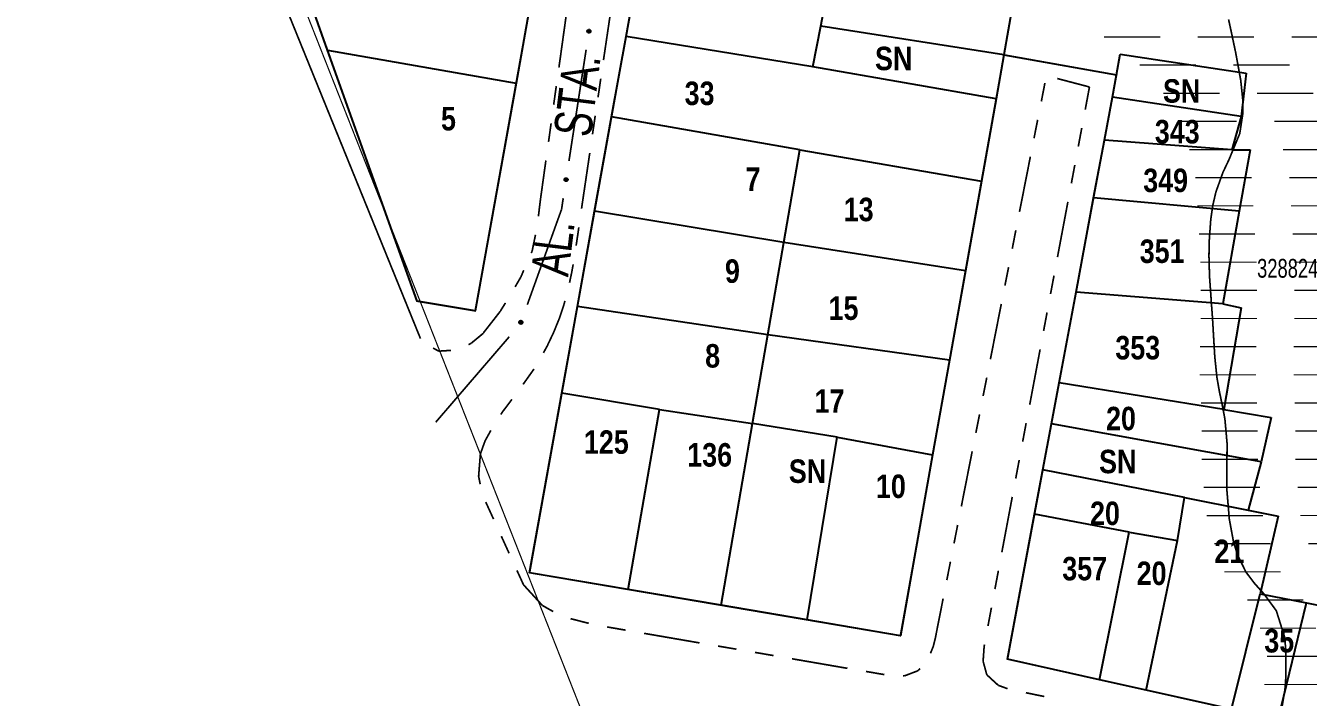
# Model space of a CAD drawing. Extents: x 204381 to 207261, y 4847713 to 4851061.
# Drawn here: x 204381.7 to 204518.5, y 4850761.1 to 4850832.7 of the extents above; entities that cross this region are included whole.
import ezdxf
from ezdxf.enums import TextEntityAlignment as Align

# ---------------------------------------------------------------- set-up
doc = ezdxf.new("R2010")
doc.units = 0
doc.header["$LTSCALE"] = 1.5
doc.header["$MEASUREMENT"] = 0
doc.linetypes.add('PHANTOMX2', pattern=[5, 2.5, -0.5, 0.5, -0.5, 0.5, -0.5])
doc.linetypes.add('TRACO_25', pattern=[8, 3, -1, 1, -1, 1, -1])
for name, color, linetype in [('CD-MALHA-LOTES', 40, 'CONTINUOUS'), ('CD_TXT_QUADRA', 7, 'CONTINUOUS'), ('HD-AREA-SUJ-INUND', 170, 'CONTINUOUS'), ('HD-CURSO-PERENE', 170, 'CONTINUOUS'), ('LM-LIM-SETOR-FISCAL', 7, 'CONTINUOUS'), ('RU-QUADRAS', 210, 'CONTINUOUS'), ('SV-EIXO-RUA-N-PAV', 6, 'CONTINUOUS'), ('SV-RUA-NAO-PAV-S-GUIA-C-GUIA', 7, 'PHANTOMX2'), ('SV-RUA-PAVIM-S-GUIA-C-GUIA', 7, 'CONTINUOUS'), ('SV-TXT-RUA-PAV-S-GUIA-C-GUIA', 7, 'CONTINUOUS'), ('Th_NmrPort', 7, 'CONTINUOUS')]:
    doc.layers.add(name, color=color, linetype=linetype)
doc.styles.add('ARIAL', font='ARIAL.TTF')
doc.styles.get("Standard").update_dxf_attribs({"font": 'swisscbo.ttf'})
doc.linetypes.add('Limite', pattern='A,20,-3,[130,ltypeshp.shx,S=6.35,R=0,X=0,Y=0],-3,20', length=46)

# ---------------------------------------------------------------- blocks, each defined once
blk = doc.blocks.new('*X0')
at = {"layer": 'HD-AREA-SUJ-INUND', "const_width": 0.13}
for points in [[(204491.175957, 4850864.480925), (204493.175957, 4850864.4815)], [(204493.175957, 4850864.4815), (204493.596266, 4850864.480949)], [(204488.130566, 4850861.480861), (204494.130566, 4850861.481743)], [(204481.803516, 4850858.480765), (204487.803516, 4850858.481386)], [(204491.803516, 4850858.4818), (204497.803516, 4850858.482421)], [(204481.398749, 4850855.480728), (204487.398749, 4850855.4813)], [(204491.398749, 4850855.481681), (204497.398749, 4850855.482253)], [(204501.398749, 4850855.482634), (204503.398749, 4850855.482825)], [(204503.398749, 4850855.482825), (204503.64894, 4850855.48095)], [(204482.124904, 4850852.480702), (204488.124904, 4850852.481237)], [(204492.124904, 4850852.481594), (204498.124904, 4850852.482129)], [(204502.124904, 4850852.482486), (204507.124904, 4850852.482932)], [(204507.124904, 4850852.482932), (204507.571569, 4850852.480957)], [(204483.65965, 4850849.480684), (204489.65965, 4850849.481158)], [(204493.65965, 4850849.481474), (204499.65965, 4850849.481948)], [(204503.65965, 4850849.482264), (204509.65965, 4850849.482738)], [(204513.65965, 4850849.483054), (204515.65965, 4850849.483212)], [(204515.65965, 4850849.483212), (204516.25052, 4850849.48101)], [(204487.351461, 4850846.480688), (204493.351461, 4850846.481139)], [(204497.351461, 4850846.481439), (204503.351461, 4850846.481889)], [(204507.35146, 4850846.48219), (204513.35146, 4850846.48264)], [(204517.35146, 4850846.482941), (204523.35146, 4850846.483391)], [(204488.416343, 4850843.480666), (204494.416343, 4850843.481087)], [(204498.416343, 4850843.481367), (204504.416343, 4850843.481788)], [(204508.416343, 4850843.482068), (204514.416343, 4850843.482489)], [(204518.416343, 4850843.48277), (204524.416343, 4850843.48319)], [(204528.416343, 4850843.483471), (204529.416343, 4850843.483541)], [(204529.416343, 4850843.483541), (204529.930136, 4850843.481081)], [(204489.1863, 4850840.480641), (204495.1863, 4850840.481049)], [(204499.1863, 4850840.481321), (204505.1863, 4850840.481729)], [(204509.1863, 4850840.482001), (204515.1863, 4850840.482409)], [(204519.1863, 4850840.482681), (204525.1863, 4850840.483089)], [(204529.1863, 4850840.483361), (204533.1863, 4850840.483633)], [(204533.1863, 4850840.483633), (204533.373127, 4850840.481083)], [(204489.795773, 4850837.480614), (204495.795773, 4850837.481017)], [(204499.795773, 4850837.481286), (204505.795773, 4850837.481689)], [(204509.795773, 4850837.481957), (204515.795773, 4850837.482361)], [(204519.795773, 4850837.482629), (204525.795773, 4850837.483032)], [(204529.795773, 4850837.483301), (204534.795773, 4850837.483637)], [(204534.795773, 4850837.483637), (204535.109583, 4850837.481067)], [(204492.225358, 4850834.480605), (204498.225358, 4850834.48102)], [(204502.225358, 4850834.481296), (204508.225358, 4850834.481711)], [(204512.225358, 4850834.481988), (204518.225358, 4850834.482402)], [(204522.225358, 4850834.482679), (204528.225358, 4850834.483094)], [(204532.225358, 4850834.48337), (204534.225358, 4850834.483508)], [(204534.225358, 4850834.483508), (204534.976119, 4850834.481033)], [(204496.692234, 4850831.480617), (204502.692234, 4850831.481057)], [(204506.692234, 4850831.48135), (204512.692234, 4850831.481791)], [(204516.692234, 4850831.482084), (204522.692234, 4850831.482524)], [(204526.692234, 4850831.482818), (204532.692234, 4850831.483258)], [(204500.486963, 4850828.480622), (204506.486963, 4850828.481091)], [(204510.486963, 4850828.481403), (204516.486963, 4850828.481873)], [(204520.486963, 4850828.482185), (204526.486963, 4850828.482654)], [(204530.486963, 4850828.482967), (204533.486963, 4850828.483202)], [(204533.486963, 4850828.483202), (204533.751567, 4850828.480954)], [(204503.012534, 4850825.480614), (204509.012534, 4850825.481104)], [(204513.012534, 4850825.48143), (204519.012534, 4850825.48192)], [(204523.012534, 4850825.482247), (204529.012534, 4850825.482737)], [(204533.012534, 4850825.483063), (204533.467481, 4850825.480918)], [(204504.850617, 4850822.480599), (204510.850617, 4850822.481104)], [(204514.850617, 4850822.48144), (204520.850617, 4850822.481945)], [(204524.850617, 4850822.482281), (204530.850617, 4850822.482786)], [(204505.774044, 4850819.480576), (204511.774044, 4850819.481072)], [(204515.774044, 4850819.481403), (204521.774044, 4850819.4819)], [(204525.774044, 4850819.482231), (204531.774043, 4850819.482728)], [(204506.434309, 4850816.480549), (204512.434309, 4850816.481032)], [(204516.434309, 4850816.481353), (204522.434309, 4850816.481836)], [(204526.434309, 4850816.482158), (204532.434309, 4850816.48264)], [(204536.434309, 4850816.482962), (204537.434309, 4850816.483043)], [(204537.434309, 4850816.483043), (204537.83336, 4850816.480863)], [(204506.62543, 4850813.480518), (204512.62543, 4850813.480978)], [(204516.62543, 4850813.481284), (204522.62543, 4850813.481744)], [(204526.62543, 4850813.482051), (204532.62543, 4850813.482511)], [(204536.62543, 4850813.482817), (204540.62543, 4850813.483124)], [(204540.62543, 4850813.483124), (204541.266194, 4850813.480864)], [(204506.802821, 4850810.480487), (204512.802821, 4850810.480904)], [(204516.802821, 4850810.481182), (204522.802821, 4850810.481599)], [(204526.802821, 4850810.481877), (204532.802821, 4850810.482294)], [(204536.802821, 4850810.482572), (204542.802821, 4850810.482989)], [(204546.802821, 4850810.483267), (204548.802821, 4850810.483406)], [(204548.802821, 4850810.483406), (204549.083589, 4850810.48091)], [(204506.971428, 4850807.480456), (204512.971428, 4850807.480849)], [(204516.971428, 4850807.481111), (204522.971428, 4850807.481505)], [(204526.971428, 4850807.481767), (204532.971428, 4850807.48216)], [(204536.971428, 4850807.482422), (204542.971428, 4850807.482816)], [(204546.971428, 4850807.483078), (204552.971428, 4850807.483471)], [(204506.99, 4850804.480423), (204512.99, 4850804.480811)], [(204516.99, 4850804.48107), (204522.99, 4850804.481459)], [(204526.99, 4850804.481718), (204532.99, 4850804.482106)], [(204536.99, 4850804.482365), (204542.99, 4850804.482753)], [(204546.99, 4850804.483012), (204552.99, 4850804.483401)], [(204506.988527, 4850801.48039), (204512.988527, 4850801.480776)], [(204516.988527, 4850801.481033), (204522.988527, 4850801.481419)], [(204526.988527, 4850801.481677), (204532.988527, 4850801.482063)], [(204536.988527, 4850801.48232), (204542.988527, 4850801.482706)], [(204546.988527, 4850801.482964), (204552.988527, 4850801.48335)], [(204506.914381, 4850798.480356), (204512.914381, 4850798.480743)], [(204516.914381, 4850798.481001), (204522.914381, 4850798.481389)], [(204526.914381, 4850798.481647), (204532.914381, 4850798.482034)], [(204536.914381, 4850798.482292), (204542.914381, 4850798.482679)], [(204546.914381, 4850798.482938), (204552.914381, 4850798.483325)], [(204506.892519, 4850795.480323), (204512.892519, 4850795.480717)], [(204516.892519, 4850795.480979), (204522.892519, 4850795.481373)], [(204526.892519, 4850795.481636), (204532.892519, 4850795.48203)], [(204536.892519, 4850795.482292), (204542.892519, 4850795.482686)], [(204546.892519, 4850795.482949), (204552.892519, 4850795.483343)], [(204507.014517, 4850792.480291), (204513.014517, 4850792.480693)], [(204517.014517, 4850792.480962), (204523.014517, 4850792.481364)], [(204527.014517, 4850792.481632), (204533.014517, 4850792.482035)], [(204537.014517, 4850792.482303), (204543.014517, 4850792.482706)], [(204547.014517, 4850792.482974), (204552.014517, 4850792.483309)], [(204552.014517, 4850792.483309), (204552.476445, 4850792.480746)], [(204507.087941, 4850789.480259), (204513.087941, 4850789.480664)], [(204517.087941, 4850789.480935), (204523.087941, 4850789.48134)], [(204527.087941, 4850789.481611), (204533.087941, 4850789.482016)], [(204537.087941, 4850789.482287), (204543.087941, 4850789.482692)], [(204547.087941, 4850789.482963), (204551.087941, 4850789.483233)], [(204551.087941, 4850789.483233), (204551.830192, 4850789.480706)], [(204507.105084, 4850786.480226), (204513.105084, 4850786.480631)], [(204517.105084, 4850786.480902), (204523.105084, 4850786.481307)], [(204527.105084, 4850786.481578), (204533.105084, 4850786.481983)], [(204537.105084, 4850786.482254), (204543.105084, 4850786.482659)], [(204547.105084, 4850786.48293), (204551.105084, 4850786.4832)], [(204551.105084, 4850786.4832), (204551.849881, 4850786.480673)], [(204507.327476, 4850783.480195), (204513.327476, 4850783.480599)], [(204517.327476, 4850783.480869), (204523.327476, 4850783.481273)], [(204527.327476, 4850783.481543), (204533.327476, 4850783.481947)], [(204537.327476, 4850783.482216), (204543.327476, 4850783.482621)], [(204547.327476, 4850783.48289), (204552.327476, 4850783.483227)], [(204552.327476, 4850783.483227), (204552.379298, 4850783.480646)], [(204507.632379, 4850780.480165), (204513.632379, 4850780.480567)], [(204517.632379, 4850780.480835), (204523.632379, 4850780.481237)], [(204527.632379, 4850780.481504), (204533.632379, 4850780.481906)], [(204537.632379, 4850780.482174), (204543.632379, 4850780.482576)], [(204547.632379, 4850780.482844), (204552.632379, 4850780.483179)], [(204552.632379, 4850780.483179), (204553.250406, 4850780.480621)], [(204508.458958, 4850777.48014), (204514.458958, 4850777.480542)], [(204518.458958, 4850777.48081), (204524.458958, 4850777.481212)], [(204528.458958, 4850777.48148), (204534.458958, 4850777.481882)], [(204538.458958, 4850777.48215), (204544.458958, 4850777.482551)], [(204548.458958, 4850777.482819), (204553.458958, 4850777.483154)], [(204553.458958, 4850777.483154), (204554.065517, 4850777.480596)], [(204509.527277, 4850774.480118), (204515.527277, 4850774.480527)], [(204519.527277, 4850774.480799), (204525.527277, 4850774.481208)], [(204529.527277, 4850774.48148), (204535.527277, 4850774.481889)], [(204539.527277, 4850774.482161), (204545.527277, 4850774.48257)], [(204549.527277, 4850774.482842), (204553.527276, 4850774.483114)], [(204553.527276, 4850774.483114), (204553.60439, 4850774.480559)], [(204511.957941, 4850771.480109), (204517.957941, 4850771.480544)], [(204521.957941, 4850771.480834), (204527.957941, 4850771.481269)], [(204531.957941, 4850771.481559), (204537.957941, 4850771.481994)], [(204541.95794, 4850771.482284), (204547.95794, 4850771.482719)], [(204513.305201, 4850768.48009), (204519.305201, 4850768.480663)], [(204523.305201, 4850768.481046), (204529.305201, 4850768.481619)], [(204533.305201, 4850768.482002), (204535.305201, 4850768.482193)], [(204535.305201, 4850768.482193), (204535.431367, 4850768.480311)], [(204514.084144, 4850765.480065), (204520.084144, 4850765.480695)], [(204524.084143, 4850765.481115), (204530.084143, 4850765.481745)], [(204513.771436, 4850762.480029), (204519.771436, 4850762.480698)], [(204523.771436, 4850762.481144), (204529.771436, 4850762.481814)], [(204513.414843, 4850759.479992), (204519.414843, 4850759.480696)], [(204523.414843, 4850759.481166), (204527.414843, 4850759.481636)], [(204527.414843, 4850759.481636), (204528.028048, 4850759.480138)], [(204512.66328, 4850756.479951), (204518.66328, 4850756.480687)], [(204522.66328, 4850756.481178), (204525.66328, 4850756.481546)], [(204525.66328, 4850756.481546), (204526.045747, 4850756.480085)]]:
    blk.add_lwpolyline(points, dxfattribs=at)

msp = doc.modelspace()

# ---------------------------------------------------------------- linework, layer by layer
at = {"layer": 'CD-MALHA-LOTES', "linetype": 'Continuous', "flags": 128}
for points in [[(204445.74, 4850831.54), (204447.35, 4850840.48)], [(204413.92, 4850830.08), (204410.91, 4850838.51)], [(204466.49, 4850832.63), (204467.43, 4850837.55)], [(204486.95, 4850834.83), (204486.02, 4850829.57)], [(204435.45, 4850834.57), (204434.01, 4850826.56)], [(204465.64, 4850828.3), (204466.49, 4850832.63)], [(204486.02, 4850829.57), (204466.49, 4850832.63)], [(204444.2, 4850822.97), (204445.74, 4850831.54)], [(204465.64, 4850828.3), (204445.74, 4850831.54)], [(204413.92, 4850830.08), (204434.01, 4850826.56)], [(204423.46, 4850803.32), (204413.92, 4850830.08)], [(204486.02, 4850829.57), (204485.18, 4850824.87)], [(204498.01, 4850827.43), (204498.42, 4850829.66)], [(204498.42, 4850829.66), (204511.84, 4850827.62)], [(204485.18, 4850824.87), (204465.64, 4850828.3)], [(204497.58, 4850825.05), (204498.01, 4850827.43)], [(204511.84, 4850827.62), (204511.3, 4850823.01)], [(204434.01, 4850826.56), (204429.65, 4850802.29)], [(204485.18, 4850824.87), (204483.62, 4850816.13)], [(204496.73, 4850820.5), (204497.58, 4850825.05)], [(204511.3, 4850823.01), (204497.58, 4850825.05)], [(204442.39, 4850812.9), (204444.2, 4850822.97)], [(204464.28, 4850819.47), (204444.2, 4850822.97)], [(204511.3, 4850823.01), (204510.33, 4850819.47)], [(204495.58, 4850814.33), (204496.73, 4850820.5)], [(204510.33, 4850819.47), (204496.73, 4850820.5)], [(204462.57, 4850809.57), (204464.28, 4850819.47)], [(204464.28, 4850819.47), (204483.62, 4850816.13)], [(204510.33, 4850819.47), (204512.27, 4850819.47)], [(204512.27, 4850819.47), (204511.09, 4850812.92)], [(204483.62, 4850816.13), (204481.91, 4850806.55)], [(204493.71, 4850804.29), (204495.58, 4850814.33)], [(204511.09, 4850812.92), (204495.58, 4850814.33)], [(204440.57, 4850802.77), (204442.39, 4850812.9)], [(204462.57, 4850809.57), (204442.39, 4850812.9)], [(204511.09, 4850812.92), (204509.37, 4850803.05)], [(204460.86, 4850799.73), (204462.57, 4850809.57)], [(204481.91, 4850806.55), (204462.57, 4850809.57)], [(204481.91, 4850806.55), (204480.22, 4850797.03)], [(204491.9, 4850794.63), (204493.71, 4850804.29)], [(204509.37, 4850803.05), (204493.71, 4850804.29)], [(204429.65, 4850802.29), (204423.46, 4850803.32)], [(204438.9, 4850793.51), (204440.57, 4850802.77)], [(204460.86, 4850799.73), (204440.57, 4850802.77)], [(204509.37, 4850803.05), (204511.3, 4850802.62)], [(204511.3, 4850802.62), (204509.48, 4850791.79)], [(204459.23, 4850790.3), (204460.86, 4850799.73)], [(204480.22, 4850797.03), (204460.86, 4850799.73)], [(204480.22, 4850797.03), (204478.42, 4850786.95)], [(204491.09, 4850790.24), (204491.9, 4850794.63)], [(204509.48, 4850791.79), (204491.9, 4850794.63)], [(204435.46, 4850774.39), (204438.9, 4850793.51)], [(204449.3, 4850791.79), (204438.9, 4850793.51)], [(204445.95, 4850772.61), (204449.3, 4850791.79)], [(204449.3, 4850791.79), (204459.23, 4850790.3)], [(204509.48, 4850791.79), (204514.52, 4850790.93)], [(204455.87, 4850770.92), (204459.23, 4850790.3)], [(204468.23, 4850788.82), (204459.23, 4850790.3)], [(204490.17, 4850785.37), (204491.09, 4850790.24)], [(204513.45, 4850786.21), (204491.09, 4850790.24)], [(204514.52, 4850790.93), (204513.45, 4850786.21)], [(204465.05, 4850769.37), (204468.23, 4850788.82)], [(204468.23, 4850788.82), (204478.42, 4850786.95)], [(204478.42, 4850786.95), (204474.98, 4850767.68)], [(204513.45, 4850786.21), (204512.07, 4850781.04)], [(204489.29, 4850780.63), (204490.17, 4850785.37)], [(204505.26, 4850782.39), (204490.17, 4850785.37)], [(204504.54, 4850777.84), (204505.26, 4850782.39)], [(204505.26, 4850782.39), (204512.07, 4850781.04)], [(204486.41, 4850765.18), (204489.29, 4850780.63)], [(204499.39, 4850778.7), (204489.29, 4850780.63)], [(204512.07, 4850781.04), (204515.27, 4850780.41)], [(204515.27, 4850780.41), (204513.34, 4850772.15)], [(204496.21, 4850762.99), (204499.39, 4850778.7)], [(204499.39, 4850778.7), (204504.54, 4850777.84)], [(204501.18, 4850761.88), (204504.54, 4850777.84)], [(204445.95, 4850772.61), (204435.46, 4850774.39)], [(204455.87, 4850770.92), (204445.95, 4850772.61)], [(204510.28, 4850759.85), (204513.34, 4850772.15)], [(204513.34, 4850772.15), (204518.27, 4850771.18)], [(204465.05, 4850769.37), (204455.87, 4850770.92)], [(204515.27, 4850758.74), (204518.27, 4850771.18)], [(204518.27, 4850771.18), (204522.46, 4850770.33)], [(204474.98, 4850767.68), (204465.05, 4850769.37)], [(204496.21, 4850762.99), (204486.41, 4850765.18)], [(204501.18, 4850761.88), (204496.21, 4850762.99)], [(204510.28, 4850759.85), (204501.18, 4850761.88)]]:
    msp.add_lwpolyline(points, dxfattribs=at)
at = {"layer": 'CD-MALHA-LOTES', "linetype": 'Continuous'}
msp.add_lwpolyline([(204486.02, 4850829.57), (204498.01, 4850827.43)], dxfattribs=at)
at = {"layer": 'HD-CURSO-PERENE', "const_width": 0.18, "flags": 128}
msp.add_lwpolyline([(204509.97, 4850833.35), (204510.29, 4850831.88), (204510.73, 4850829.8), (204511.27, 4850826.85), (204511.48, 4850824.83), (204511.49, 4850823.32), (204511.16, 4850821.18), (204510.02, 4850818.42), (204509.37, 4850817.05), (204508.62, 4850814.96), (204508.28, 4850813.5), (204508.07, 4850812.01), (204507.9, 4850809.61), (204507.88, 4850808.11), (204507.94, 4850805.97), (204508.15, 4850802.98), (204508.26, 4850801.48), (204508.41, 4850798.91), (204508.5, 4850797.41), (204508.73, 4850795.19), (204508.99, 4850793.71), (204509.3, 4850792.24), (204509.58, 4850790.77), (204509.81, 4850788.19), (204509.8, 4850786.68), (204509.78, 4850785.18), (204509.8, 4850783.09), (204510.05, 4850780.1), (204510.48, 4850777.77), (204510.91, 4850776.32), (204511.83, 4850774.45), (204512.74, 4850773.25), (204513.75, 4850772.12), (204515.06, 4850770.34), (204515.95, 4850767.51), (204516.09, 4850765.97), (204516.09, 4850763.46), (204515.98, 4850761.96), (204515.65, 4850759.94)], dxfattribs=at)
at = {"layer": 'LM-LIM-SETOR-FISCAL', "linetype": 'Limite', "ltscale": 0.1, "const_width": 0.13, "flags": 128}
msp.add_lwpolyline([(206960.49, 4848346.74), (206519.68, 4848013.26), (206524.96, 4848001.52), (206186.17, 4847750.07), (206137.65, 4847714.77), (206055.88, 4847783.52), (206022.18, 4847808.19), (206018.12, 4847816.07), (206019.95, 4847830.66), (206053.3, 4847836.03), (206059.06, 4847868.43), (206040.45, 4847926.27), (206039.82, 4847951.17), (206026.44, 4847964.39), (205980.98, 4848000.04), (205948.86, 4848053.95), (205885.79, 4848047.59), (205885.38, 4848100.28), (205758.68, 4848087.81), (205748.41, 4848134.36), (205855.06, 4848144.19), (205857.54, 4848167.98), (205826.48, 4848206.22), (205791.25, 4848260.92), (205756.8, 4848299.01), (205692.97, 4848280.46), (205710.22, 4848439.16), (205051.32, 4848428.57), (204677.84, 4848416.25), (204661.89, 4848420.75), (204677.59, 4848456.68), (204685.73, 4848493.72), (204687.66, 4848576.43), (204676.79, 4848658.68), (204674.85, 4848798.87), (204665.61, 4849337.36), (204658.49, 4849545.69), (204657.02, 4849545.63), (204645.12, 4849704.28), (204643.71, 4849869.24), (204651.14, 4849927.22), (204647.62, 4849990.33), (204636.26, 4850264.54), (204381.83, 4850909.69), (204986.84, 4850806.73), (205140.83, 4850787.35), (205201.03, 4850796.27), (205245.63, 4850823.19), (205310.25, 4850896.98), (205324.08, 4850905.65), (205327.72, 4850908.15), (205339.74, 4850916.46), (205358.28, 4850945.44), (205381.54, 4850978.24), (205458.47, 4851060.64), (205958.1, 4850305), (206256.21, 4850261.19), (206296.36, 4850246.47), (206381.84, 4850187.26), (206402.35, 4850183.32), (206465.45, 4850155.1), (206438.69, 4850087.64), (206416.16, 4850016.08), (206422.43, 4850015.06), (206376.86, 4849879.93), (206318.97, 4849888.04), (206311.32, 4849828.25), (206177.89, 4849842.97), (206161.27, 4849779.77), (206627.66, 4849358.82), (206746.45, 4849445.1), (206955.53, 4849187.19), (207019.34, 4849111.98), (207025.31, 4849104.91), (207033.93, 4849094.44), (207048.4, 4849077.1), (207039.09, 4849069.24), (207026.18, 4849059.14), (207002.58, 4849038.25), (206981.71, 4849023.09), (206966.26, 4849011.39), (206958.44, 4849004.76), (206968.98, 4848989.87), (206978.67, 4848976.02), (207002.49, 4848944.75), (207008.79, 4848936.89), (207034.07, 4848905.39), (207054.15, 4848879.42), (207075.28, 4848852.41), (207089.04, 4848833.89), (207099.68, 4848804.07), (207108.98, 4848791.97), (207114.21, 4848785.08), (207138.58, 4848756.16), (207148.67, 4848740.27), (207162.16, 4848719.72), (207199.66, 4848661.86), (207214.13, 4848640.25), (207233.64, 4848611.27), (207250.42, 4848586.92), (207261.26, 4848571.24), (207169.66, 4848504.88), (207140.72, 4848483.45), (207106.7, 4848455.88), (207093.59, 4848446.09), (207051.18, 4848413.73)], close=True, dxfattribs=at)
at = {"layer": 'RU-QUADRAS', "color": 6, "linetype": 'Continuous', "const_width": 0.18}
msp.add_lwpolyline([(204391.93, 4850891.72), (204392.37, 4850895.85), (204444.68, 4850885.98), (204429.65, 4850802.29), (204423.46, 4850803.32)], close=True, dxfattribs=at)
msp.add_lwpolyline([(204515.27, 4850758.74), (204486.41, 4850765.18), (204498.03, 4850827.43), (204486.02, 4850829.57), (204474.98, 4850767.68), (204435.46, 4850774.39), (204454.78, 4850881.78), (204481.18, 4850876.35), (204481.94, 4850882.04), (204490.26, 4850880.59), (204490.52, 4850882.46), (204496.73, 4850881.11), (204497.01, 4850882.55), (204504.14, 4850880.93), (204502.36, 4850873.55), (204527.66, 4850867.52)], dxfattribs=at)
at = {"layer": 'SV-EIXO-RUA-N-PAV', "flags": 128}
for points in [[(204441.65, 4850831.97), (204441.62, 4850832.01), (204441.6, 4850832.05), (204441.6, 4850832.08), (204441.6, 4850832.12), (204441.61, 4850832.15), (204441.63, 4850832.18), (204441.65, 4850832.22), (204441.69, 4850832.25), (204441.73, 4850832.26), (204441.77, 4850832.27), (204441.8, 4850832.27), (204441.84, 4850832.26), (204441.87, 4850832.24), (204441.9, 4850832.21), (204441.93, 4850832.17), (204441.95, 4850832.14), (204441.95, 4850832.1), (204441.95, 4850832.06), (204441.94, 4850832.03), (204441.93, 4850832), (204441.9, 4850831.96), (204441.86, 4850831.94), (204441.82, 4850831.92), (204441.79, 4850831.91), (204441.75, 4850831.92), (204441.72, 4850831.93), (204441.68, 4850831.94), (204441.65, 4850831.97)], [(204439.22, 4850816.15), (204439.19, 4850816.19), (204439.17, 4850816.23), (204439.17, 4850816.27), (204439.17, 4850816.3), (204439.18, 4850816.34), (204439.19, 4850816.37), (204439.22, 4850816.4), (204439.26, 4850816.43), (204439.3, 4850816.45), (204439.34, 4850816.45), (204439.37, 4850816.45), (204439.41, 4850816.44), (204439.44, 4850816.43), (204439.47, 4850816.4), (204439.5, 4850816.36), (204439.52, 4850816.32), (204439.52, 4850816.29), (204439.52, 4850816.25), (204439.51, 4850816.21), (204439.49, 4850816.18), (204439.47, 4850816.15), (204439.43, 4850816.12), (204439.39, 4850816.1), (204439.35, 4850816.1), (204439.32, 4850816.1), (204439.28, 4850816.11), (204439.25, 4850816.13), (204439.22, 4850816.15)], [(204434.38, 4850800.97), (204434.35, 4850801.02), (204434.35, 4850801.06), (204434.35, 4850801.1), (204434.36, 4850801.13), (204434.37, 4850801.16), (204434.39, 4850801.19), (204434.43, 4850801.22), (204434.47, 4850801.24), (204434.51, 4850801.25), (204434.55, 4850801.25), (204434.59, 4850801.24), (204434.62, 4850801.22), (204434.65, 4850801.2), (204434.67, 4850801.17), (204434.69, 4850801.12), (204434.7, 4850801.08), (204434.7, 4850801.05), (204434.69, 4850801.01), (204434.67, 4850800.98), (204434.65, 4850800.95), (204434.62, 4850800.92), (204434.58, 4850800.9), (204434.54, 4850800.89), (204434.5, 4850800.9), (204434.47, 4850800.91), (204434.43, 4850800.92), (204434.4, 4850800.94), (204434.38, 4850800.97)]]:
    msp.add_lwpolyline(points, close=True, dxfattribs=at)
for points in [[(204441.6, 4850832.05), (204441.61, 4850832.15)], [(204441.61, 4850832.03), (204441.62, 4850832.16)], [(204441.62, 4850832.01), (204441.63, 4850832.18)], [(204441.64, 4850831.99), (204441.64, 4850832.19)], [(204441.65, 4850831.97), (204441.65, 4850832.22)], [(204441.67, 4850831.95), (204441.67, 4850832.23)], [(204441.68, 4850831.94), (204441.69, 4850832.25)], [(204441.7, 4850831.94), (204441.71, 4850832.25)], [(204441.72, 4850831.93), (204441.73, 4850832.26)], [(204441.73, 4850831.93), (204441.75, 4850832.26)], [(204441.75, 4850831.92), (204441.77, 4850832.27)], [(204441.77, 4850831.92), (204441.79, 4850832.27)], [(204441.79, 4850831.91), (204441.8, 4850832.27)], [(204441.81, 4850831.92), (204441.82, 4850832.26)], [(204441.82, 4850831.92), (204441.84, 4850832.26)], [(204441.84, 4850831.93), (204441.86, 4850832.24)], [(204441.86, 4850831.94), (204441.87, 4850832.24)], [(204441.88, 4850831.95), (204441.89, 4850832.22)], [(204441.9, 4850831.96), (204441.9, 4850832.21)], [(204441.91, 4850831.99), (204441.92, 4850832.19)], [(204441.93, 4850832), (204441.93, 4850832.17)], [(204441.93, 4850832.02), (204441.94, 4850832.15)], [(204441.94, 4850832.03), (204441.95, 4850832.14)], [(204439.17, 4850816.23), (204439.18, 4850816.34)], [(204439.18, 4850816.22), (204439.19, 4850816.35)], [(204439.19, 4850816.19), (204439.19, 4850816.37)], [(204439.2, 4850816.18), (204439.21, 4850816.38)], [(204439.22, 4850816.15), (204439.22, 4850816.4)], [(204439.24, 4850816.14), (204439.24, 4850816.41)], [(204439.25, 4850816.13), (204439.26, 4850816.43)], [(204439.27, 4850816.12), (204439.28, 4850816.44)], [(204439.28, 4850816.11), (204439.3, 4850816.45)], [(204439.3, 4850816.11), (204439.32, 4850816.45)], [(204439.32, 4850816.1), (204439.34, 4850816.45)], [(204439.34, 4850816.1), (204439.36, 4850816.45)], [(204439.35, 4850816.1), (204439.37, 4850816.45)], [(204439.37, 4850816.11), (204439.39, 4850816.45)], [(204439.39, 4850816.1), (204439.41, 4850816.44)], [(204439.41, 4850816.11), (204439.42, 4850816.43)], [(204439.43, 4850816.12), (204439.44, 4850816.43)], [(204439.45, 4850816.14), (204439.46, 4850816.41)], [(204439.47, 4850816.15), (204439.47, 4850816.4)], [(204439.48, 4850816.17), (204439.49, 4850816.37)], [(204439.49, 4850816.18), (204439.5, 4850816.36)], [(204439.5, 4850816.2), (204439.51, 4850816.33)], [(204439.51, 4850816.21), (204439.52, 4850816.32)], [(204434.35, 4850801.02), (204434.39, 4850801.19)], [(204434.35, 4850801.04), (204434.38, 4850801.17)], [(204434.35, 4850801.06), (204434.37, 4850801.16)], [(204434.37, 4850801), (204434.41, 4850801.2)], [(204434.38, 4850800.97), (204434.43, 4850801.22)], [(204434.39, 4850800.96), (204434.45, 4850801.23)], [(204434.4, 4850800.94), (204434.47, 4850801.24)], [(204434.42, 4850800.93), (204434.49, 4850801.24)], [(204434.43, 4850800.92), (204434.51, 4850801.25)], [(204434.45, 4850800.92), (204434.53, 4850801.24)], [(204434.47, 4850800.91), (204434.55, 4850801.25)], [(204434.48, 4850800.9), (204434.57, 4850801.24)], [(204434.5, 4850800.9), (204434.59, 4850801.24)], [(204434.52, 4850800.9), (204434.6, 4850801.23)], [(204434.54, 4850800.89), (204434.62, 4850801.22)], [(204434.56, 4850800.9), (204434.63, 4850801.21)], [(204434.58, 4850800.9), (204434.65, 4850801.2)], [(204434.6, 4850800.92), (204434.66, 4850801.18)], [(204434.62, 4850800.92), (204434.67, 4850801.17)], [(204434.64, 4850800.94), (204434.68, 4850801.14)], [(204434.65, 4850800.95), (204434.69, 4850801.12)], [(204434.66, 4850800.97), (204434.7, 4850801.1)], [(204434.67, 4850800.98), (204434.7, 4850801.08)]]:
    msp.add_lwpolyline(points, dxfattribs=at)
at = {"layer": 'SV-EIXO-RUA-N-PAV', "const_width": 0.18, "flags": 128}
for points in [[(204439.65, 4850818.26), (204441.48, 4850830.12)], [(204438.86, 4850813.1), (204439.04, 4850814.3)], [(204438.59, 4850812.36), (204438.86, 4850813.1)], [(204435.21, 4850802.95), (204438.59, 4850812.36)], [(204425.45, 4850790.43), (204433.28, 4850799.53)]]:
    msp.add_lwpolyline(points, dxfattribs=at)
at = {"layer": 'SV-RUA-NAO-PAV-S-GUIA-C-GUIA', "linetype": 'TRACO_25', "const_width": 0.18, "flags": 128}
for points in [[(204444.21, 4850834.95), (204443.33, 4850829.01)], [(204439.41, 4850834.16), (204438.58, 4850828.22)], [(204443.04, 4850827.03), (204442.75, 4850825.05)], [(204490.01, 4850824.61), (204490.39, 4850826.57)], [(204491.71, 4850827.05), (204494.61, 4850826.29)], [(204438.3, 4850826.24), (204438.02, 4850824.26)], [(204494.61, 4850826.29), (204495.14, 4850826.15)], [(204495.14, 4850826.15), (204494.69, 4850823.74)], [(204442.45, 4850823.08), (204442.16, 4850821.1)], [(204489.23, 4850820.69), (204489.62, 4850822.65)], [(204437.75, 4850822.28), (204437.47, 4850820.3)], [(204494.32, 4850821.78), (204493.95, 4850819.81)], [(204437.19, 4850818.32), (204436.64, 4850814.36)], [(204441.87, 4850819.12), (204440.99, 4850813.18)], [(204487.68, 4850812.84), (204488.84, 4850818.72)], [(204493.58, 4850817.84), (204493.21, 4850815.88)], [(204436.62, 4850814.23), (204436.51, 4850813.36)], [(204436.64, 4850814.36), (204436.62, 4850814.23)], [(204436.51, 4850813.36), (204436.44, 4850812.74)], [(204492.84, 4850813.91), (204491.73, 4850808.02)], [(204436.44, 4850812.74), (204436.39, 4850812.37)], [(204436.08, 4850810.4), (204435.88, 4850809.42)], [(204440.56, 4850810.21), (204440.43, 4850809.34)], [(204440.65, 4850810.82), (204440.56, 4850810.21)], [(204440.7, 4850811.2), (204440.65, 4850810.82)], [(204486.91, 4850808.91), (204487.29, 4850810.88)], [(204435.88, 4850809.42), (204435.72, 4850808.65)], [(204440.43, 4850809.34), (204440.42, 4850809.23)], [(204435.72, 4850808.65), (204435.63, 4850808.45)], [(204434.83, 4850806.62), (204434.53, 4850805.91)], [(204439.94, 4850806.37), (204439.71, 4850805.29)], [(204440.1, 4850807.25), (204439.94, 4850806.37)], [(204486.13, 4850804.99), (204486.52, 4850806.95)], [(204491.36, 4850806.05), (204490.99, 4850804.09)], [(204434.53, 4850805.91), (204433.91, 4850804.85)], [(204439.22, 4850803.35), (204439.07, 4850802.8)], [(204432.34, 4850802.26), (204430.51, 4850799.92)], [(204432.35, 4850802.29), (204432.34, 4850802.26)], [(204432.88, 4850803.14), (204432.35, 4850802.29)], [(204439.07, 4850802.8), (204438.61, 4850801.45)], [(204484.58, 4850797.14), (204485.74, 4850803.03)], [(204490.62, 4850802.12), (204490.25, 4850800.16)], [(204438.23, 4850800.52), (204438.01, 4850799.98)], [(204438.58, 4850801.38), (204438.23, 4850800.52)], [(204438.61, 4850801.45), (204438.58, 4850801.38)], [(204429.75, 4850799.27), (204429.2, 4850798.82)], [(204430.5, 4850799.89), (204429.75, 4850799.27)], [(204430.51, 4850799.92), (204430.5, 4850799.89)], [(204438.01, 4850799.98), (204437.4, 4850798.7)], [(204425.76, 4850798), (204425.17, 4850798.33)], [(204426.08, 4850798.02), (204425.76, 4850798)], [(204427.08, 4850798.08), (204426.08, 4850798.02)], [(204429.2, 4850798.82), (204428.94, 4850798.69)], [(204437.37, 4850798.62), (204436.93, 4850797.82)], [(204437.4, 4850798.7), (204437.37, 4850798.62)], [(204489.88, 4850798.19), (204488.77, 4850792.29)], [(204435.86, 4850796.01), (204434.76, 4850794.46)], [(204435.91, 4850796.1), (204435.86, 4850796.01)], [(204483.8, 4850793.22), (204484.19, 4850795.18)], [(204433.57, 4850792.86), (204432.97, 4850792.06)], [(204432.64, 4850791.63), (204432.38, 4850791.25)], [(204432.97, 4850792.06), (204432.64, 4850791.63)], [(204483.03, 4850789.29), (204483.42, 4850791.26)], [(204488.39, 4850790.33), (204488.02, 4850788.36)], [(204430.72, 4850788.47), (204430.46, 4850787.76)], [(204430.84, 4850788.68), (204430.72, 4850788.47)], [(204431.32, 4850789.55), (204430.84, 4850788.68)], [(204430.21, 4850787.05), (204430.03, 4850784.81)], [(204430.46, 4850787.76), (204430.21, 4850787.05)], [(204481.48, 4850781.45), (204482.64, 4850787.33)], [(204487.65, 4850786.4), (204487.28, 4850784.43)], [(204430.03, 4850784.81), (204430.02, 4850784.67)], [(204430.02, 4850784.67), (204430.19, 4850783.82)], [(204430.78, 4850781.92), (204431.61, 4850780.1)], [(204486.91, 4850782.47), (204485.8, 4850776.57)], [(204480.7, 4850777.52), (204481.09, 4850779.48)], [(204432.44, 4850778.28), (204433.27, 4850776.46)], [(204434.1, 4850774.64), (204434.52, 4850773.73)], [(204479.93, 4850773.6), (204480.32, 4850775.56)], [(204485.43, 4850774.6), (204485.06, 4850772.64)], [(204434.52, 4850773.73), (204434.8, 4850773.11)], [(204434.8, 4850773.11), (204436.36, 4850771.4)], [(204436.36, 4850771.4), (204436.82, 4850770.9)], [(204436.82, 4850770.9), (204437.97, 4850770.25)], [(204478.71, 4850767.43), (204479.54, 4850771.63)], [(204484.69, 4850770.67), (204484.32, 4850768.71)], [(204439.82, 4850769.49), (204441.76, 4850769)], [(204443.72, 4850768.61), (204445.69, 4850768.27)], [(204447.66, 4850767.93), (204453.57, 4850766.91)], [(204455.54, 4850766.57), (204457.51, 4850766.24)], [(204478.19, 4850765.8), (204478.5, 4850766.56)], [(204478.5, 4850766.56), (204478.54, 4850766.74)], [(204478.54, 4850766.74), (204478.71, 4850767.43)], [(204483.91, 4850766.51), (204483.86, 4850765.75)], [(204483.95, 4850766.74), (204483.91, 4850766.51)], [(204459.48, 4850765.9), (204461.46, 4850765.56)], [(204463.43, 4850765.22), (204469.34, 4850764.2)], [(204483.86, 4850765.75), (204483.8, 4850764.96)], [(204483.8, 4850764.96), (204484.12, 4850763.79)], [(204471.31, 4850763.87), (204473.28, 4850763.53)], [(204475.45, 4850763.41), (204476.22, 4850763.7)], [(204476.22, 4850763.7), (204476.87, 4850763.95)], [(204476.87, 4850763.95), (204477.07, 4850764.18)], [(204484.12, 4850763.79), (204484.2, 4850763.51)], [(204475.27, 4850763.41), (204475.45, 4850763.41)], [(204484.2, 4850763.51), (204484.72, 4850763.03)], [(204484.72, 4850763.03), (204485.42, 4850762.39)], [(204485.42, 4850762.39), (204486.41, 4850762.03)], [(204488.36, 4850761.6), (204490.32, 4850761.2)]]:
    msp.add_lwpolyline(points, dxfattribs=at)
at = {"layer": 'SV-RUA-PAVIM-S-GUIA-C-GUIA', "const_width": 0.18, "flags": 128}
msp.add_lwpolyline([(204385.68, 4850893.16), (204423.82, 4850799.34)], dxfattribs=at)

# ---------------------------------------------------------------- block references
at = {"layer": 'HD-AREA-SUJ-INUND'}
msp.add_blockref('*X0', (0, 0), dxfattribs=at)

# ---------------------------------------------------------------- texts
at = {"layer": 'CD_TXT_QUADRA', "color": 7, "style": 'ARIAL', "width": 0.7}
msp.add_text('328824479', height=2, dxfattribs=at).set_placement((204513.01, 4850805.83))
at = {"layer": 'SV-TXT-RUA-PAV-S-GUIA-C-GUIA', "style": 'ARIAL', "width": 0.7}
for s, p in [('STA.', (204441.98, 4850820.71)), ('AL.', (204439.56, 4850805.85))]:
    msp.add_text(s, height=4, rotation=83, dxfattribs=at).set_placement(p)
at = {"layer": 'Th_NmrPort', "color": 1}
for s, p in [('SN', (204472.28, 4850829.19)), ('33', (204451.98, 4850825.48)), ('SN', (204502.98, 4850825.73)), ('5', (204426.01, 4850822.77)), ('343', (204502.11, 4850821.39)), ('7', (204458.47, 4850816.32)), ('349', (204500.87, 4850816.2)), ('13', (204468.94, 4850813.1)), ('351', (204500.5, 4850808.65)), ('9', (204456.28, 4850806.53)), ('15', (204467.33, 4850802.58)), ('353', (204497.9, 4850798.37)), ('8', (204454.17, 4850797.5)), ('17', (204465.84, 4850792.68)), ('20', (204496.91, 4850790.82)), ('125', (204441.25, 4850788.31)), ('136', (204452.26, 4850786.95)), ('SN', (204496.17, 4850786.24)), ('SN', (204463.09, 4850785.21)), ('10', (204472.38, 4850783.6)), ('20', (204495.2, 4850780.72)), ('21', (204508.46, 4850776.67)), ('357', (204492.24, 4850774.83)), ('20', (204500.17, 4850774.33)), ('35', (204513.78, 4850767.14))]:
    msp.add_text(s, height=2.5, dxfattribs=at).set_placement(p, align=Align.MIDDLE_LEFT)

doc.saveas('drawing.dxf')
